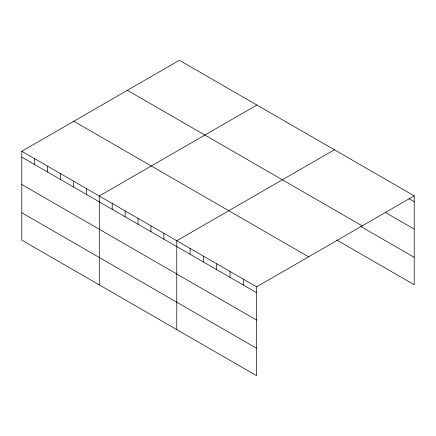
<?xml version="1.0" encoding="UTF-8"?>
<svg xmlns="http://www.w3.org/2000/svg" width="436" height="436" viewBox="0 0 436 436"><rect width="100%" height="100%" fill="white"/><g stroke="black" fill="none" stroke-linecap="round" stroke-linejoin="round"><path stroke-width="0.65" d="M336.679 239.969L414.2 284.73L414.2 195.857L179.387 60.288L21.8 151.27L21.8 240.143L256.613 375.712L256.613 286.839L21.8 151.27M256.875 105.027L99.288 196.009L99.288 284.882M334.363 149.766L176.776 240.748L176.776 329.616M256.613 286.839L414.2 195.857M408.995 198.696L414.2 201.705M385.271 212.403L414.2 229.102M127.383 90.312L362.196 225.881M360.975 226.6L414.2 257.327M73.804 121.246L308.617 256.815M21.8 157.118L256.613 292.687M21.8 184.515L256.613 320.084M21.8 212.746L256.613 348.31M243.304 279.16L243.304 285.002M230.001 271.475L230.001 277.323M216.692 263.796L216.692 269.639M203.389 256.112L203.389 261.96M190.08 248.427L190.08 254.275M163.86 233.293L163.86 239.135M150.949 225.837L150.949 231.68M138.032 218.376L138.032 224.224M125.116 210.92L125.116 216.768M112.205 203.465L112.205 209.313M86.372 188.554L86.372 194.401M73.461 181.098L73.461 186.946M60.544 173.642L60.544 179.485M47.628 166.187L47.628 172.029M34.717 158.731L34.717 164.574"/></g></svg>
